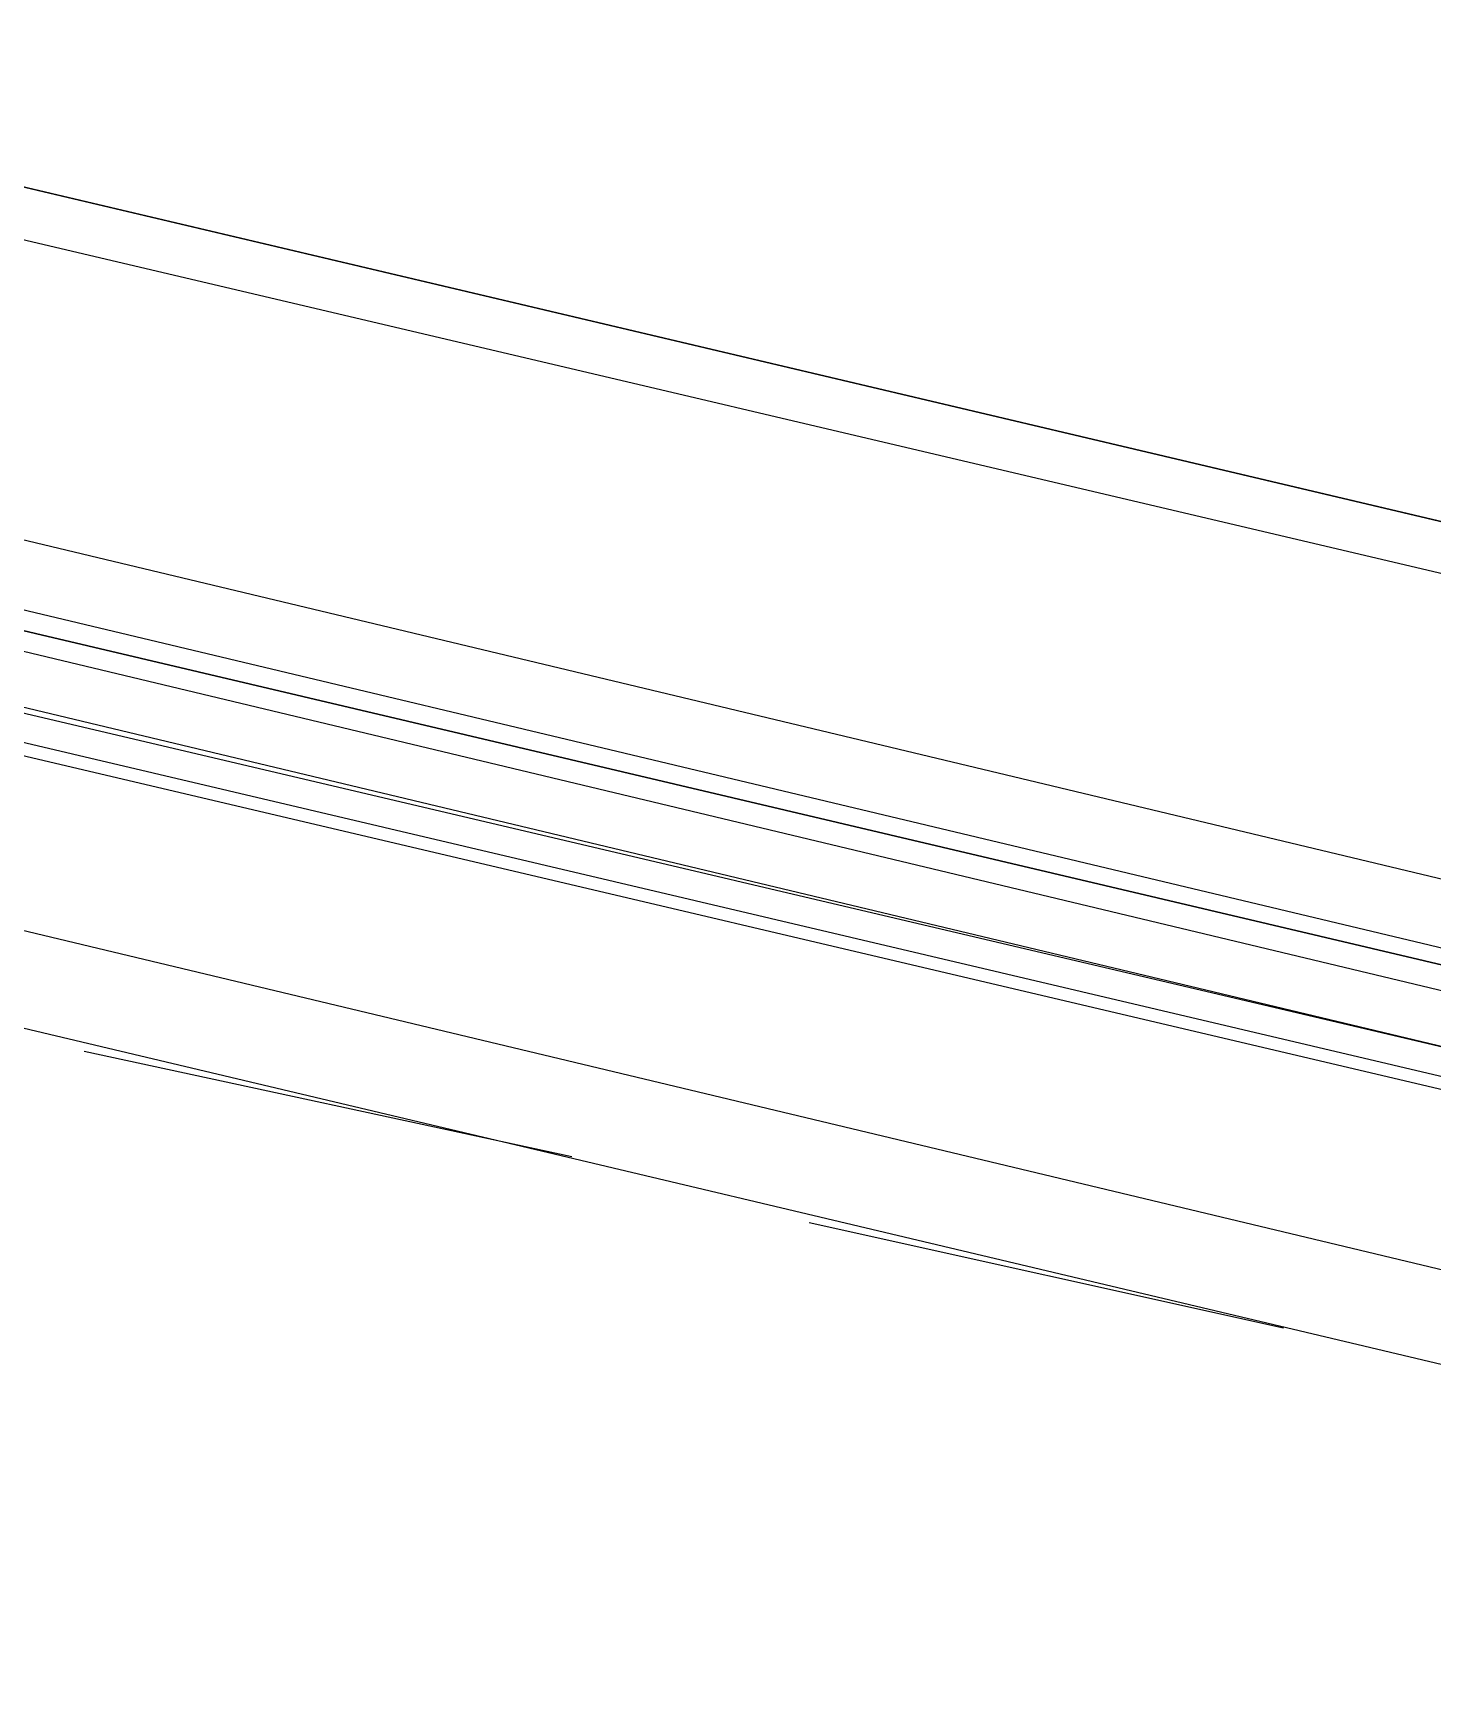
# Model space of a CAD drawing. Header units: feet. Extents: x -84 to 198, y -22 to 181.
# Drawn here: x 116.828 to 118.243, y 145.371 to 147.035 of the extents above; entities that cross this region are included whole.
import ezdxf

# ---------------------------------------------------------------- set-up
doc = ezdxf.new("R2010")
doc.units = ezdxf.units.FT
doc.layers.add('A-LINEA', color=7, linetype='CONTINUOUS')

msp = doc.modelspace()

# ---------------------------------------------------------------- linework, layer by layer
at = {"layer": 'A-LINEA'}
for p, q in [((110.7333, 148.2578), (118.9467, 146.3244)), ((110.56, 147.5111), (118.7733, 145.5644)), ((114.8, 147.0044), (118.48, 146.1244)), ((118.44, 145.9644), (114.76, 146.8444)), ((118.44, 145.9644), (114.76, 146.8311)), ((118.4267, 145.9378), (114.7467, 146.8044)), ((118.4267, 145.9244), (114.7467, 146.7911)), ((118.3867, 145.7511), (114.7067, 146.6311)), ((116.88, 146.0044), (117.3733, 145.8978)), ((117.6133, 145.8311), (118.0933, 145.7244))]:
    msp.add_line(p, q, dxfattribs=at)
for points in [[(110.4133, 148.3911), (124.3067, 145.1111), (120.72, 129.9644)], [(110.4133, 148.3911), (124.3067, 145.1111)], [(118.4667, 146.0578), (114.72, 146.9511), (114.72, 146.9378), (114.72, 146.9244), (118.4533, 146.0444), (114.72, 146.9244), (114.7067, 146.9111), (114.72, 146.9111), (118.4533, 146.0178)]]:
    msp.add_lwpolyline(points, dxfattribs=at)

doc.saveas('drawing.dxf')
